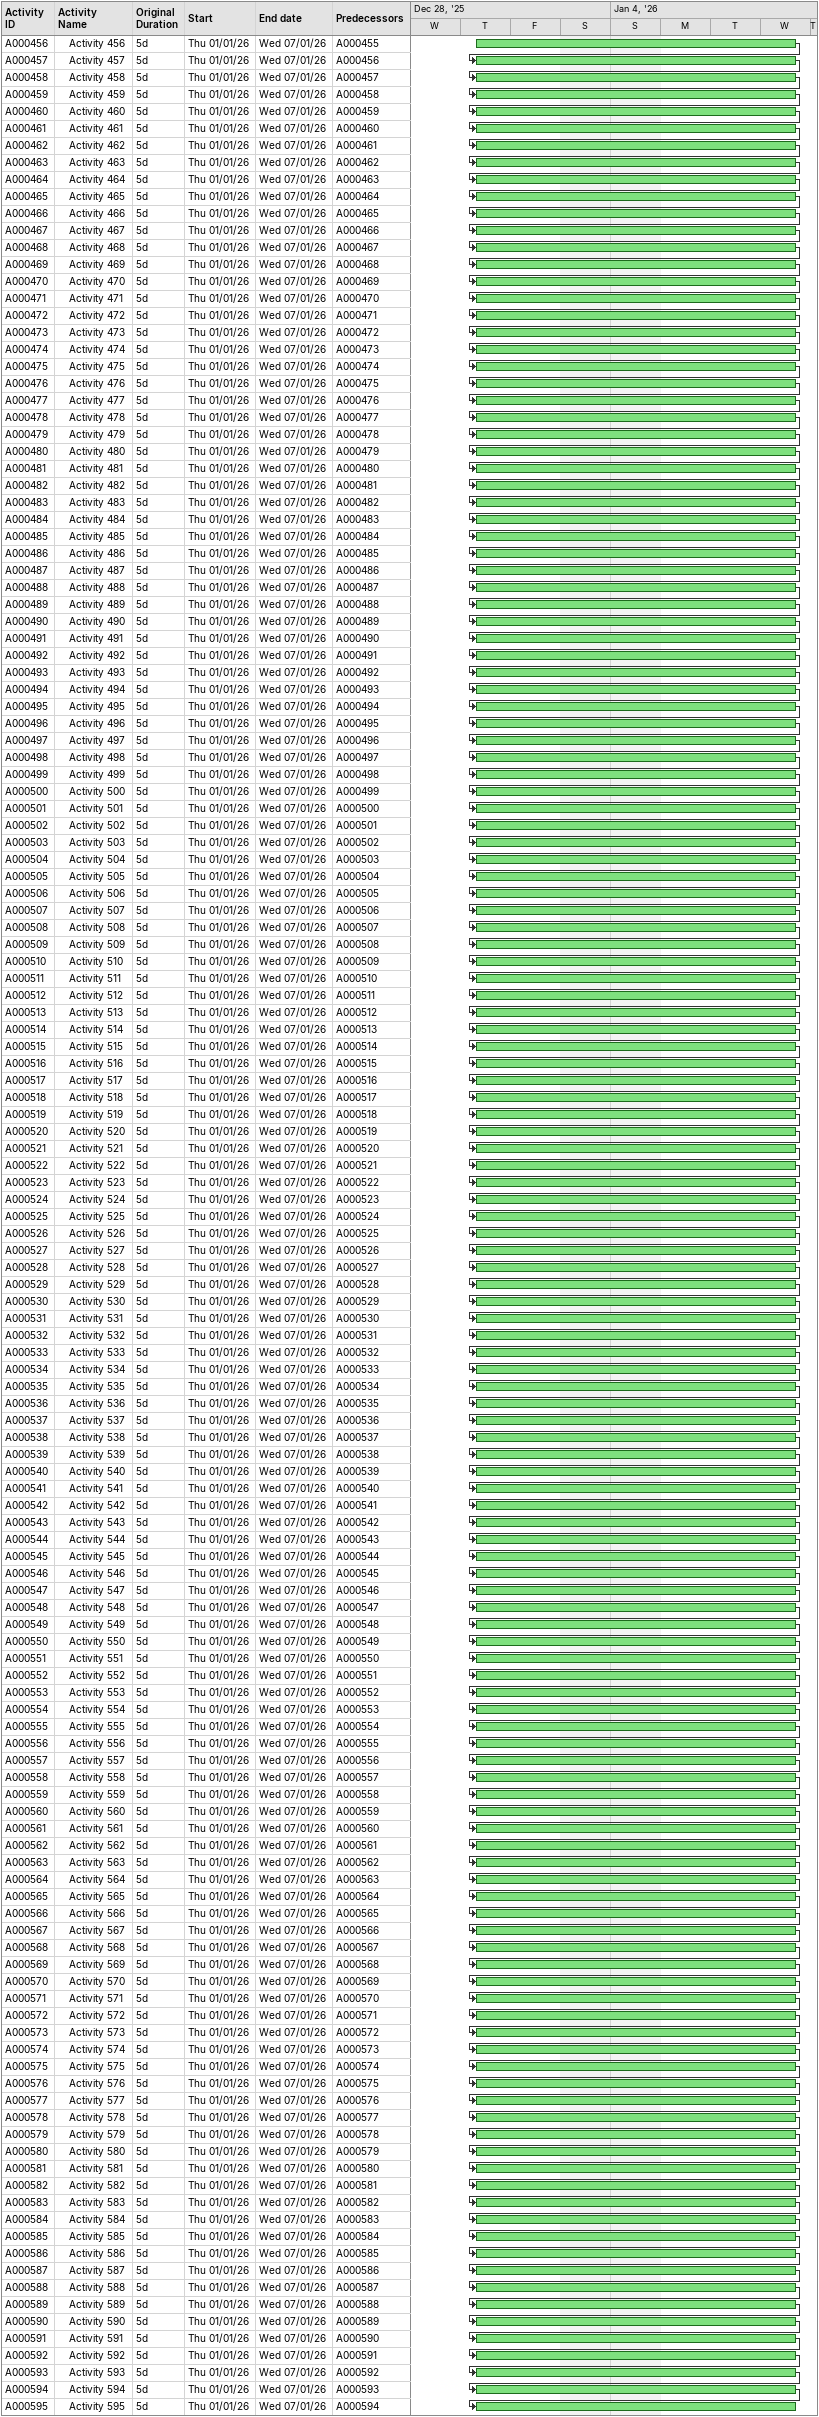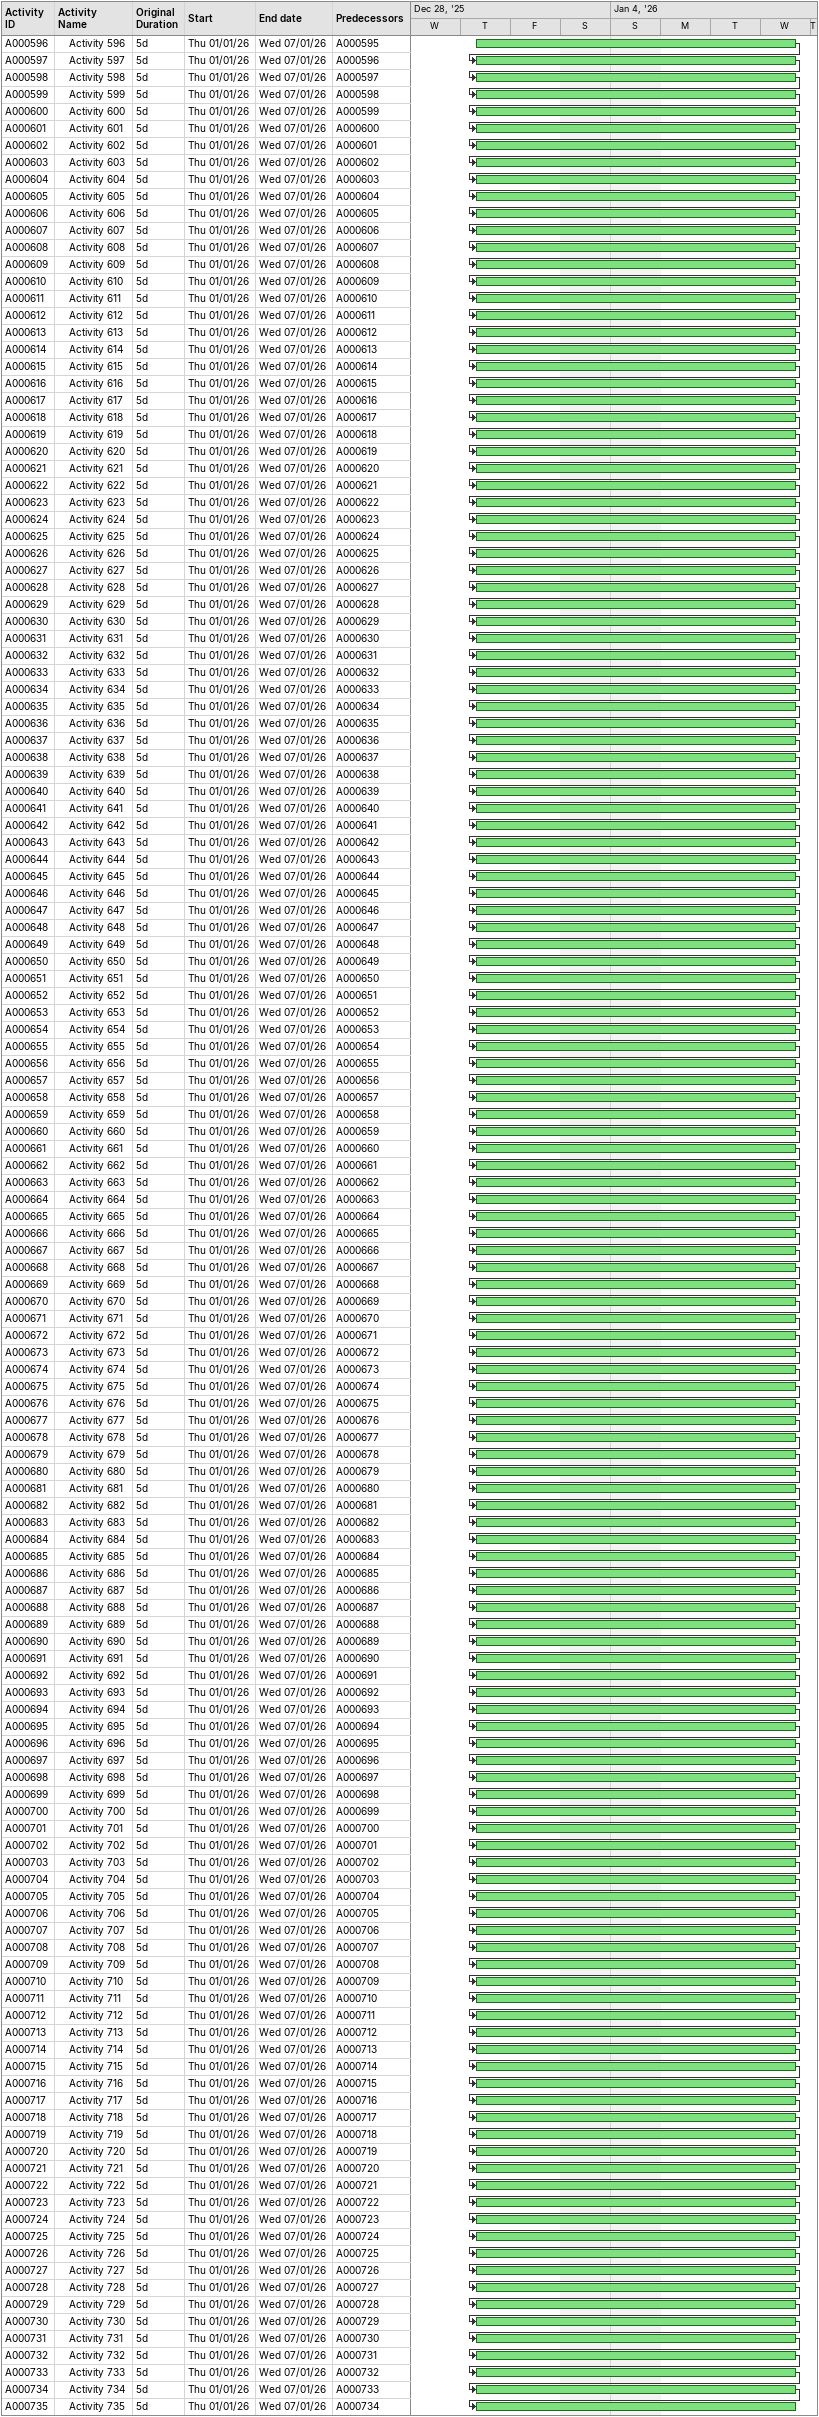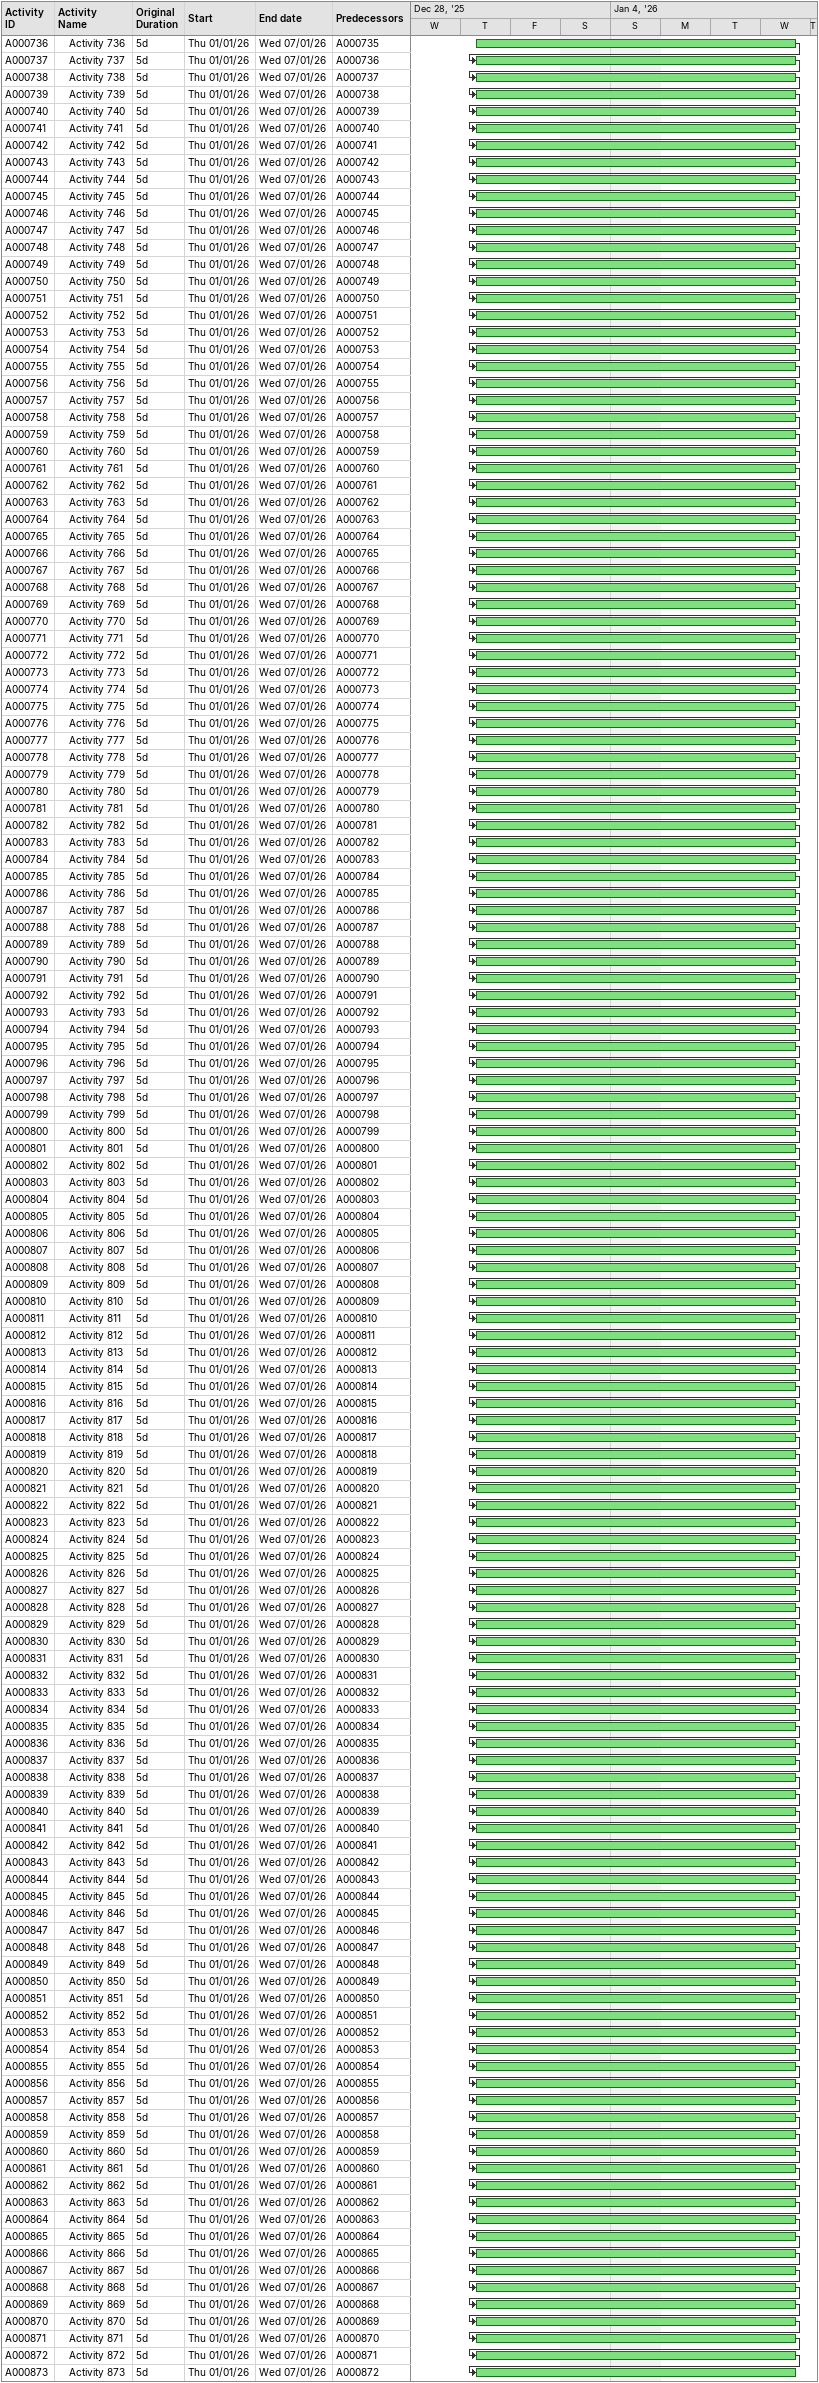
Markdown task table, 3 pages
| ID | Level | Task | Original duration | Start | Finish | Predecessors |
|---|---|---|---|---|---|---|
| A000456 | 2 | Activity 456 | 5d | 2026-01-01 | 2026-01-07 | A000455 |
| A000457 | 2 | Activity 457 | 5d | 2026-01-01 | 2026-01-07 | A000456 |
| A000458 | 2 | Activity 458 | 5d | 2026-01-01 | 2026-01-07 | A000457 |
| A000459 | 2 | Activity 459 | 5d | 2026-01-01 | 2026-01-07 | A000458 |
| A000460 | 2 | Activity 460 | 5d | 2026-01-01 | 2026-01-07 | A000459 |
| A000461 | 2 | Activity 461 | 5d | 2026-01-01 | 2026-01-07 | A000460 |
| A000462 | 2 | Activity 462 | 5d | 2026-01-01 | 2026-01-07 | A000461 |
| A000463 | 2 | Activity 463 | 5d | 2026-01-01 | 2026-01-07 | A000462 |
| A000464 | 2 | Activity 464 | 5d | 2026-01-01 | 2026-01-07 | A000463 |
| A000465 | 2 | Activity 465 | 5d | 2026-01-01 | 2026-01-07 | A000464 |
| A000466 | 2 | Activity 466 | 5d | 2026-01-01 | 2026-01-07 | A000465 |
| A000467 | 2 | Activity 467 | 5d | 2026-01-01 | 2026-01-07 | A000466 |
| A000468 | 2 | Activity 468 | 5d | 2026-01-01 | 2026-01-07 | A000467 |
| A000469 | 2 | Activity 469 | 5d | 2026-01-01 | 2026-01-07 | A000468 |
| A000470 | 2 | Activity 470 | 5d | 2026-01-01 | 2026-01-07 | A000469 |
| A000471 | 2 | Activity 471 | 5d | 2026-01-01 | 2026-01-07 | A000470 |
| A000472 | 2 | Activity 472 | 5d | 2026-01-01 | 2026-01-07 | A000471 |
| A000473 | 2 | Activity 473 | 5d | 2026-01-01 | 2026-01-07 | A000472 |
| A000474 | 2 | Activity 474 | 5d | 2026-01-01 | 2026-01-07 | A000473 |
| A000475 | 2 | Activity 475 | 5d | 2026-01-01 | 2026-01-07 | A000474 |
| A000476 | 2 | Activity 476 | 5d | 2026-01-01 | 2026-01-07 | A000475 |
| A000477 | 2 | Activity 477 | 5d | 2026-01-01 | 2026-01-07 | A000476 |
| A000478 | 2 | Activity 478 | 5d | 2026-01-01 | 2026-01-07 | A000477 |
| A000479 | 2 | Activity 479 | 5d | 2026-01-01 | 2026-01-07 | A000478 |
| A000480 | 2 | Activity 480 | 5d | 2026-01-01 | 2026-01-07 | A000479 |
| A000481 | 2 | Activity 481 | 5d | 2026-01-01 | 2026-01-07 | A000480 |
| A000482 | 2 | Activity 482 | 5d | 2026-01-01 | 2026-01-07 | A000481 |
| A000483 | 2 | Activity 483 | 5d | 2026-01-01 | 2026-01-07 | A000482 |
| A000484 | 2 | Activity 484 | 5d | 2026-01-01 | 2026-01-07 | A000483 |
| A000485 | 2 | Activity 485 | 5d | 2026-01-01 | 2026-01-07 | A000484 |
| A000486 | 2 | Activity 486 | 5d | 2026-01-01 | 2026-01-07 | A000485 |
| A000487 | 2 | Activity 487 | 5d | 2026-01-01 | 2026-01-07 | A000486 |
| A000488 | 2 | Activity 488 | 5d | 2026-01-01 | 2026-01-07 | A000487 |
| A000489 | 2 | Activity 489 | 5d | 2026-01-01 | 2026-01-07 | A000488 |
| A000490 | 2 | Activity 490 | 5d | 2026-01-01 | 2026-01-07 | A000489 |
| A000491 | 2 | Activity 491 | 5d | 2026-01-01 | 2026-01-07 | A000490 |
| A000492 | 2 | Activity 492 | 5d | 2026-01-01 | 2026-01-07 | A000491 |
| A000493 | 2 | Activity 493 | 5d | 2026-01-01 | 2026-01-07 | A000492 |
| A000494 | 2 | Activity 494 | 5d | 2026-01-01 | 2026-01-07 | A000493 |
| A000495 | 2 | Activity 495 | 5d | 2026-01-01 | 2026-01-07 | A000494 |
| A000496 | 2 | Activity 496 | 5d | 2026-01-01 | 2026-01-07 | A000495 |
| A000497 | 2 | Activity 497 | 5d | 2026-01-01 | 2026-01-07 | A000496 |
| A000498 | 2 | Activity 498 | 5d | 2026-01-01 | 2026-01-07 | A000497 |
| A000499 | 2 | Activity 499 | 5d | 2026-01-01 | 2026-01-07 | A000498 |
| A000500 | 2 | Activity 500 | 5d | 2026-01-01 | 2026-01-07 | A000499 |
| A000501 | 2 | Activity 501 | 5d | 2026-01-01 | 2026-01-07 | A000500 |
| A000502 | 2 | Activity 502 | 5d | 2026-01-01 | 2026-01-07 | A000501 |
| A000503 | 2 | Activity 503 | 5d | 2026-01-01 | 2026-01-07 | A000502 |
| A000504 | 2 | Activity 504 | 5d | 2026-01-01 | 2026-01-07 | A000503 |
| A000505 | 2 | Activity 505 | 5d | 2026-01-01 | 2026-01-07 | A000504 |
| A000506 | 2 | Activity 506 | 5d | 2026-01-01 | 2026-01-07 | A000505 |
| A000507 | 2 | Activity 507 | 5d | 2026-01-01 | 2026-01-07 | A000506 |
| A000508 | 2 | Activity 508 | 5d | 2026-01-01 | 2026-01-07 | A000507 |
| A000509 | 2 | Activity 509 | 5d | 2026-01-01 | 2026-01-07 | A000508 |
| A000510 | 2 | Activity 510 | 5d | 2026-01-01 | 2026-01-07 | A000509 |
| A000511 | 2 | Activity 511 | 5d | 2026-01-01 | 2026-01-07 | A000510 |
| A000512 | 2 | Activity 512 | 5d | 2026-01-01 | 2026-01-07 | A000511 |
| A000513 | 2 | Activity 513 | 5d | 2026-01-01 | 2026-01-07 | A000512 |
| A000514 | 2 | Activity 514 | 5d | 2026-01-01 | 2026-01-07 | A000513 |
| A000515 | 2 | Activity 515 | 5d | 2026-01-01 | 2026-01-07 | A000514 |
| A000516 | 2 | Activity 516 | 5d | 2026-01-01 | 2026-01-07 | A000515 |
| A000517 | 2 | Activity 517 | 5d | 2026-01-01 | 2026-01-07 | A000516 |
| A000518 | 2 | Activity 518 | 5d | 2026-01-01 | 2026-01-07 | A000517 |
| A000519 | 2 | Activity 519 | 5d | 2026-01-01 | 2026-01-07 | A000518 |
| A000520 | 2 | Activity 520 | 5d | 2026-01-01 | 2026-01-07 | A000519 |
| A000521 | 2 | Activity 521 | 5d | 2026-01-01 | 2026-01-07 | A000520 |
| A000522 | 2 | Activity 522 | 5d | 2026-01-01 | 2026-01-07 | A000521 |
| A000523 | 2 | Activity 523 | 5d | 2026-01-01 | 2026-01-07 | A000522 |
| A000524 | 2 | Activity 524 | 5d | 2026-01-01 | 2026-01-07 | A000523 |
| A000525 | 2 | Activity 525 | 5d | 2026-01-01 | 2026-01-07 | A000524 |
| A000526 | 2 | Activity 526 | 5d | 2026-01-01 | 2026-01-07 | A000525 |
| A000527 | 2 | Activity 527 | 5d | 2026-01-01 | 2026-01-07 | A000526 |
| A000528 | 2 | Activity 528 | 5d | 2026-01-01 | 2026-01-07 | A000527 |
| A000529 | 2 | Activity 529 | 5d | 2026-01-01 | 2026-01-07 | A000528 |
| A000530 | 2 | Activity 530 | 5d | 2026-01-01 | 2026-01-07 | A000529 |
| A000531 | 2 | Activity 531 | 5d | 2026-01-01 | 2026-01-07 | A000530 |
| A000532 | 2 | Activity 532 | 5d | 2026-01-01 | 2026-01-07 | A000531 |
| A000533 | 2 | Activity 533 | 5d | 2026-01-01 | 2026-01-07 | A000532 |
| A000534 | 2 | Activity 534 | 5d | 2026-01-01 | 2026-01-07 | A000533 |
| A000535 | 2 | Activity 535 | 5d | 2026-01-01 | 2026-01-07 | A000534 |
| A000536 | 2 | Activity 536 | 5d | 2026-01-01 | 2026-01-07 | A000535 |
| A000537 | 2 | Activity 537 | 5d | 2026-01-01 | 2026-01-07 | A000536 |
| A000538 | 2 | Activity 538 | 5d | 2026-01-01 | 2026-01-07 | A000537 |
| A000539 | 2 | Activity 539 | 5d | 2026-01-01 | 2026-01-07 | A000538 |
| A000540 | 2 | Activity 540 | 5d | 2026-01-01 | 2026-01-07 | A000539 |
| A000541 | 2 | Activity 541 | 5d | 2026-01-01 | 2026-01-07 | A000540 |
| A000542 | 2 | Activity 542 | 5d | 2026-01-01 | 2026-01-07 | A000541 |
| A000543 | 2 | Activity 543 | 5d | 2026-01-01 | 2026-01-07 | A000542 |
| A000544 | 2 | Activity 544 | 5d | 2026-01-01 | 2026-01-07 | A000543 |
| A000545 | 2 | Activity 545 | 5d | 2026-01-01 | 2026-01-07 | A000544 |
| A000546 | 2 | Activity 546 | 5d | 2026-01-01 | 2026-01-07 | A000545 |
| A000547 | 2 | Activity 547 | 5d | 2026-01-01 | 2026-01-07 | A000546 |
| A000548 | 2 | Activity 548 | 5d | 2026-01-01 | 2026-01-07 | A000547 |
| A000549 | 2 | Activity 549 | 5d | 2026-01-01 | 2026-01-07 | A000548 |
| A000550 | 2 | Activity 550 | 5d | 2026-01-01 | 2026-01-07 | A000549 |
| A000551 | 2 | Activity 551 | 5d | 2026-01-01 | 2026-01-07 | A000550 |
| A000552 | 2 | Activity 552 | 5d | 2026-01-01 | 2026-01-07 | A000551 |
| A000553 | 2 | Activity 553 | 5d | 2026-01-01 | 2026-01-07 | A000552 |
| A000554 | 2 | Activity 554 | 5d | 2026-01-01 | 2026-01-07 | A000553 |
| A000555 | 2 | Activity 555 | 5d | 2026-01-01 | 2026-01-07 | A000554 |
| A000556 | 2 | Activity 556 | 5d | 2026-01-01 | 2026-01-07 | A000555 |
| A000557 | 2 | Activity 557 | 5d | 2026-01-01 | 2026-01-07 | A000556 |
| A000558 | 2 | Activity 558 | 5d | 2026-01-01 | 2026-01-07 | A000557 |
| A000559 | 2 | Activity 559 | 5d | 2026-01-01 | 2026-01-07 | A000558 |
| A000560 | 2 | Activity 560 | 5d | 2026-01-01 | 2026-01-07 | A000559 |
| A000561 | 2 | Activity 561 | 5d | 2026-01-01 | 2026-01-07 | A000560 |
| A000562 | 2 | Activity 562 | 5d | 2026-01-01 | 2026-01-07 | A000561 |
| A000563 | 2 | Activity 563 | 5d | 2026-01-01 | 2026-01-07 | A000562 |
| A000564 | 2 | Activity 564 | 5d | 2026-01-01 | 2026-01-07 | A000563 |
| A000565 | 2 | Activity 565 | 5d | 2026-01-01 | 2026-01-07 | A000564 |
| A000566 | 2 | Activity 566 | 5d | 2026-01-01 | 2026-01-07 | A000565 |
| A000567 | 2 | Activity 567 | 5d | 2026-01-01 | 2026-01-07 | A000566 |
| A000568 | 2 | Activity 568 | 5d | 2026-01-01 | 2026-01-07 | A000567 |
| A000569 | 2 | Activity 569 | 5d | 2026-01-01 | 2026-01-07 | A000568 |
| A000570 | 2 | Activity 570 | 5d | 2026-01-01 | 2026-01-07 | A000569 |
| A000571 | 2 | Activity 571 | 5d | 2026-01-01 | 2026-01-07 | A000570 |
| A000572 | 2 | Activity 572 | 5d | 2026-01-01 | 2026-01-07 | A000571 |
| A000573 | 2 | Activity 573 | 5d | 2026-01-01 | 2026-01-07 | A000572 |
| A000574 | 2 | Activity 574 | 5d | 2026-01-01 | 2026-01-07 | A000573 |
| A000575 | 2 | Activity 575 | 5d | 2026-01-01 | 2026-01-07 | A000574 |
| A000576 | 2 | Activity 576 | 5d | 2026-01-01 | 2026-01-07 | A000575 |
| A000577 | 2 | Activity 577 | 5d | 2026-01-01 | 2026-01-07 | A000576 |
| A000578 | 2 | Activity 578 | 5d | 2026-01-01 | 2026-01-07 | A000577 |
| A000579 | 2 | Activity 579 | 5d | 2026-01-01 | 2026-01-07 | A000578 |
| A000580 | 2 | Activity 580 | 5d | 2026-01-01 | 2026-01-07 | A000579 |
| A000581 | 2 | Activity 581 | 5d | 2026-01-01 | 2026-01-07 | A000580 |
| A000582 | 2 | Activity 582 | 5d | 2026-01-01 | 2026-01-07 | A000581 |
| A000583 | 2 | Activity 583 | 5d | 2026-01-01 | 2026-01-07 | A000582 |
| A000584 | 2 | Activity 584 | 5d | 2026-01-01 | 2026-01-07 | A000583 |
| A000585 | 2 | Activity 585 | 5d | 2026-01-01 | 2026-01-07 | A000584 |
| A000586 | 2 | Activity 586 | 5d | 2026-01-01 | 2026-01-07 | A000585 |
| A000587 | 2 | Activity 587 | 5d | 2026-01-01 | 2026-01-07 | A000586 |
| A000588 | 2 | Activity 588 | 5d | 2026-01-01 | 2026-01-07 | A000587 |
| A000589 | 2 | Activity 589 | 5d | 2026-01-01 | 2026-01-07 | A000588 |
| A000590 | 2 | Activity 590 | 5d | 2026-01-01 | 2026-01-07 | A000589 |
| A000591 | 2 | Activity 591 | 5d | 2026-01-01 | 2026-01-07 | A000590 |
| A000592 | 2 | Activity 592 | 5d | 2026-01-01 | 2026-01-07 | A000591 |
| A000593 | 2 | Activity 593 | 5d | 2026-01-01 | 2026-01-07 | A000592 |
| A000594 | 2 | Activity 594 | 5d | 2026-01-01 | 2026-01-07 | A000593 |
| A000595 | 2 | Activity 595 | 5d | 2026-01-01 | 2026-01-07 | A000594 |
| A000596 | 2 | Activity 596 | 5d | 2026-01-01 | 2026-01-07 | A000595 |
| A000597 | 2 | Activity 597 | 5d | 2026-01-01 | 2026-01-07 | A000596 |
| A000598 | 2 | Activity 598 | 5d | 2026-01-01 | 2026-01-07 | A000597 |
| A000599 | 2 | Activity 599 | 5d | 2026-01-01 | 2026-01-07 | A000598 |
| A000600 | 2 | Activity 600 | 5d | 2026-01-01 | 2026-01-07 | A000599 |
| A000601 | 2 | Activity 601 | 5d | 2026-01-01 | 2026-01-07 | A000600 |
| A000602 | 2 | Activity 602 | 5d | 2026-01-01 | 2026-01-07 | A000601 |
| A000603 | 2 | Activity 603 | 5d | 2026-01-01 | 2026-01-07 | A000602 |
| A000604 | 2 | Activity 604 | 5d | 2026-01-01 | 2026-01-07 | A000603 |
| A000605 | 2 | Activity 605 | 5d | 2026-01-01 | 2026-01-07 | A000604 |
| A000606 | 2 | Activity 606 | 5d | 2026-01-01 | 2026-01-07 | A000605 |
| A000607 | 2 | Activity 607 | 5d | 2026-01-01 | 2026-01-07 | A000606 |
| A000608 | 2 | Activity 608 | 5d | 2026-01-01 | 2026-01-07 | A000607 |
| A000609 | 2 | Activity 609 | 5d | 2026-01-01 | 2026-01-07 | A000608 |
| A000610 | 2 | Activity 610 | 5d | 2026-01-01 | 2026-01-07 | A000609 |
| A000611 | 2 | Activity 611 | 5d | 2026-01-01 | 2026-01-07 | A000610 |
| A000612 | 2 | Activity 612 | 5d | 2026-01-01 | 2026-01-07 | A000611 |
| A000613 | 2 | Activity 613 | 5d | 2026-01-01 | 2026-01-07 | A000612 |
| A000614 | 2 | Activity 614 | 5d | 2026-01-01 | 2026-01-07 | A000613 |
| A000615 | 2 | Activity 615 | 5d | 2026-01-01 | 2026-01-07 | A000614 |
| A000616 | 2 | Activity 616 | 5d | 2026-01-01 | 2026-01-07 | A000615 |
| A000617 | 2 | Activity 617 | 5d | 2026-01-01 | 2026-01-07 | A000616 |
| A000618 | 2 | Activity 618 | 5d | 2026-01-01 | 2026-01-07 | A000617 |
| A000619 | 2 | Activity 619 | 5d | 2026-01-01 | 2026-01-07 | A000618 |
| A000620 | 2 | Activity 620 | 5d | 2026-01-01 | 2026-01-07 | A000619 |
| A000621 | 2 | Activity 621 | 5d | 2026-01-01 | 2026-01-07 | A000620 |
| A000622 | 2 | Activity 622 | 5d | 2026-01-01 | 2026-01-07 | A000621 |
| A000623 | 2 | Activity 623 | 5d | 2026-01-01 | 2026-01-07 | A000622 |
| A000624 | 2 | Activity 624 | 5d | 2026-01-01 | 2026-01-07 | A000623 |
| A000625 | 2 | Activity 625 | 5d | 2026-01-01 | 2026-01-07 | A000624 |
| A000626 | 2 | Activity 626 | 5d | 2026-01-01 | 2026-01-07 | A000625 |
| A000627 | 2 | Activity 627 | 5d | 2026-01-01 | 2026-01-07 | A000626 |
| A000628 | 2 | Activity 628 | 5d | 2026-01-01 | 2026-01-07 | A000627 |
| A000629 | 2 | Activity 629 | 5d | 2026-01-01 | 2026-01-07 | A000628 |
| A000630 | 2 | Activity 630 | 5d | 2026-01-01 | 2026-01-07 | A000629 |
| A000631 | 2 | Activity 631 | 5d | 2026-01-01 | 2026-01-07 | A000630 |
| A000632 | 2 | Activity 632 | 5d | 2026-01-01 | 2026-01-07 | A000631 |
| A000633 | 2 | Activity 633 | 5d | 2026-01-01 | 2026-01-07 | A000632 |
| A000634 | 2 | Activity 634 | 5d | 2026-01-01 | 2026-01-07 | A000633 |
| A000635 | 2 | Activity 635 | 5d | 2026-01-01 | 2026-01-07 | A000634 |
| A000636 | 2 | Activity 636 | 5d | 2026-01-01 | 2026-01-07 | A000635 |
| A000637 | 2 | Activity 637 | 5d | 2026-01-01 | 2026-01-07 | A000636 |
| A000638 | 2 | Activity 638 | 5d | 2026-01-01 | 2026-01-07 | A000637 |
| A000639 | 2 | Activity 639 | 5d | 2026-01-01 | 2026-01-07 | A000638 |
| A000640 | 2 | Activity 640 | 5d | 2026-01-01 | 2026-01-07 | A000639 |
| A000641 | 2 | Activity 641 | 5d | 2026-01-01 | 2026-01-07 | A000640 |
| A000642 | 2 | Activity 642 | 5d | 2026-01-01 | 2026-01-07 | A000641 |
| A000643 | 2 | Activity 643 | 5d | 2026-01-01 | 2026-01-07 | A000642 |
| A000644 | 2 | Activity 644 | 5d | 2026-01-01 | 2026-01-07 | A000643 |
| A000645 | 2 | Activity 645 | 5d | 2026-01-01 | 2026-01-07 | A000644 |
| A000646 | 2 | Activity 646 | 5d | 2026-01-01 | 2026-01-07 | A000645 |
| A000647 | 2 | Activity 647 | 5d | 2026-01-01 | 2026-01-07 | A000646 |
| A000648 | 2 | Activity 648 | 5d | 2026-01-01 | 2026-01-07 | A000647 |
| A000649 | 2 | Activity 649 | 5d | 2026-01-01 | 2026-01-07 | A000648 |
| A000650 | 2 | Activity 650 | 5d | 2026-01-01 | 2026-01-07 | A000649 |
| A000651 | 2 | Activity 651 | 5d | 2026-01-01 | 2026-01-07 | A000650 |
| A000652 | 2 | Activity 652 | 5d | 2026-01-01 | 2026-01-07 | A000651 |
| A000653 | 2 | Activity 653 | 5d | 2026-01-01 | 2026-01-07 | A000652 |
| A000654 | 2 | Activity 654 | 5d | 2026-01-01 | 2026-01-07 | A000653 |
| A000655 | 2 | Activity 655 | 5d | 2026-01-01 | 2026-01-07 | A000654 |
| A000656 | 2 | Activity 656 | 5d | 2026-01-01 | 2026-01-07 | A000655 |
| A000657 | 2 | Activity 657 | 5d | 2026-01-01 | 2026-01-07 | A000656 |
| A000658 | 2 | Activity 658 | 5d | 2026-01-01 | 2026-01-07 | A000657 |
| A000659 | 2 | Activity 659 | 5d | 2026-01-01 | 2026-01-07 | A000658 |
| A000660 | 2 | Activity 660 | 5d | 2026-01-01 | 2026-01-07 | A000659 |
| A000661 | 2 | Activity 661 | 5d | 2026-01-01 | 2026-01-07 | A000660 |
| A000662 | 2 | Activity 662 | 5d | 2026-01-01 | 2026-01-07 | A000661 |
| A000663 | 2 | Activity 663 | 5d | 2026-01-01 | 2026-01-07 | A000662 |
| A000664 | 2 | Activity 664 | 5d | 2026-01-01 | 2026-01-07 | A000663 |
| A000665 | 2 | Activity 665 | 5d | 2026-01-01 | 2026-01-07 | A000664 |
| A000666 | 2 | Activity 666 | 5d | 2026-01-01 | 2026-01-07 | A000665 |
| A000667 | 2 | Activity 667 | 5d | 2026-01-01 | 2026-01-07 | A000666 |
| A000668 | 2 | Activity 668 | 5d | 2026-01-01 | 2026-01-07 | A000667 |
| A000669 | 2 | Activity 669 | 5d | 2026-01-01 | 2026-01-07 | A000668 |
| A000670 | 2 | Activity 670 | 5d | 2026-01-01 | 2026-01-07 | A000669 |
| A000671 | 2 | Activity 671 | 5d | 2026-01-01 | 2026-01-07 | A000670 |
| A000672 | 2 | Activity 672 | 5d | 2026-01-01 | 2026-01-07 | A000671 |
| A000673 | 2 | Activity 673 | 5d | 2026-01-01 | 2026-01-07 | A000672 |
| A000674 | 2 | Activity 674 | 5d | 2026-01-01 | 2026-01-07 | A000673 |
| A000675 | 2 | Activity 675 | 5d | 2026-01-01 | 2026-01-07 | A000674 |
| A000676 | 2 | Activity 676 | 5d | 2026-01-01 | 2026-01-07 | A000675 |
| A000677 | 2 | Activity 677 | 5d | 2026-01-01 | 2026-01-07 | A000676 |
| A000678 | 2 | Activity 678 | 5d | 2026-01-01 | 2026-01-07 | A000677 |
| A000679 | 2 | Activity 679 | 5d | 2026-01-01 | 2026-01-07 | A000678 |
| A000680 | 2 | Activity 680 | 5d | 2026-01-01 | 2026-01-07 | A000679 |
| A000681 | 2 | Activity 681 | 5d | 2026-01-01 | 2026-01-07 | A000680 |
| A000682 | 2 | Activity 682 | 5d | 2026-01-01 | 2026-01-07 | A000681 |
| A000683 | 2 | Activity 683 | 5d | 2026-01-01 | 2026-01-07 | A000682 |
| A000684 | 2 | Activity 684 | 5d | 2026-01-01 | 2026-01-07 | A000683 |
| A000685 | 2 | Activity 685 | 5d | 2026-01-01 | 2026-01-07 | A000684 |
| A000686 | 2 | Activity 686 | 5d | 2026-01-01 | 2026-01-07 | A000685 |
| A000687 | 2 | Activity 687 | 5d | 2026-01-01 | 2026-01-07 | A000686 |
| A000688 | 2 | Activity 688 | 5d | 2026-01-01 | 2026-01-07 | A000687 |
| A000689 | 2 | Activity 689 | 5d | 2026-01-01 | 2026-01-07 | A000688 |
| A000690 | 2 | Activity 690 | 5d | 2026-01-01 | 2026-01-07 | A000689 |
| A000691 | 2 | Activity 691 | 5d | 2026-01-01 | 2026-01-07 | A000690 |
| A000692 | 2 | Activity 692 | 5d | 2026-01-01 | 2026-01-07 | A000691 |
| A000693 | 2 | Activity 693 | 5d | 2026-01-01 | 2026-01-07 | A000692 |
| A000694 | 2 | Activity 694 | 5d | 2026-01-01 | 2026-01-07 | A000693 |
| A000695 | 2 | Activity 695 | 5d | 2026-01-01 | 2026-01-07 | A000694 |
| A000696 | 2 | Activity 696 | 5d | 2026-01-01 | 2026-01-07 | A000695 |
| A000697 | 2 | Activity 697 | 5d | 2026-01-01 | 2026-01-07 | A000696 |
| A000698 | 2 | Activity 698 | 5d | 2026-01-01 | 2026-01-07 | A000697 |
| A000699 | 2 | Activity 699 | 5d | 2026-01-01 | 2026-01-07 | A000698 |
| A000700 | 2 | Activity 700 | 5d | 2026-01-01 | 2026-01-07 | A000699 |
| A000701 | 2 | Activity 701 | 5d | 2026-01-01 | 2026-01-07 | A000700 |
| A000702 | 2 | Activity 702 | 5d | 2026-01-01 | 2026-01-07 | A000701 |
| A000703 | 2 | Activity 703 | 5d | 2026-01-01 | 2026-01-07 | A000702 |
| A000704 | 2 | Activity 704 | 5d | 2026-01-01 | 2026-01-07 | A000703 |
| A000705 | 2 | Activity 705 | 5d | 2026-01-01 | 2026-01-07 | A000704 |
| A000706 | 2 | Activity 706 | 5d | 2026-01-01 | 2026-01-07 | A000705 |
| A000707 | 2 | Activity 707 | 5d | 2026-01-01 | 2026-01-07 | A000706 |
| A000708 | 2 | Activity 708 | 5d | 2026-01-01 | 2026-01-07 | A000707 |
| A000709 | 2 | Activity 709 | 5d | 2026-01-01 | 2026-01-07 | A000708 |
| A000710 | 2 | Activity 710 | 5d | 2026-01-01 | 2026-01-07 | A000709 |
| A000711 | 2 | Activity 711 | 5d | 2026-01-01 | 2026-01-07 | A000710 |
| A000712 | 2 | Activity 712 | 5d | 2026-01-01 | 2026-01-07 | A000711 |
| A000713 | 2 | Activity 713 | 5d | 2026-01-01 | 2026-01-07 | A000712 |
| A000714 | 2 | Activity 714 | 5d | 2026-01-01 | 2026-01-07 | A000713 |
| A000715 | 2 | Activity 715 | 5d | 2026-01-01 | 2026-01-07 | A000714 |
| A000716 | 2 | Activity 716 | 5d | 2026-01-01 | 2026-01-07 | A000715 |
| A000717 | 2 | Activity 717 | 5d | 2026-01-01 | 2026-01-07 | A000716 |
| A000718 | 2 | Activity 718 | 5d | 2026-01-01 | 2026-01-07 | A000717 |
| A000719 | 2 | Activity 719 | 5d | 2026-01-01 | 2026-01-07 | A000718 |
| A000720 | 2 | Activity 720 | 5d | 2026-01-01 | 2026-01-07 | A000719 |
| A000721 | 2 | Activity 721 | 5d | 2026-01-01 | 2026-01-07 | A000720 |
| A000722 | 2 | Activity 722 | 5d | 2026-01-01 | 2026-01-07 | A000721 |
| A000723 | 2 | Activity 723 | 5d | 2026-01-01 | 2026-01-07 | A000722 |
| A000724 | 2 | Activity 724 | 5d | 2026-01-01 | 2026-01-07 | A000723 |
| A000725 | 2 | Activity 725 | 5d | 2026-01-01 | 2026-01-07 | A000724 |
| A000726 | 2 | Activity 726 | 5d | 2026-01-01 | 2026-01-07 | A000725 |
| A000727 | 2 | Activity 727 | 5d | 2026-01-01 | 2026-01-07 | A000726 |
| A000728 | 2 | Activity 728 | 5d | 2026-01-01 | 2026-01-07 | A000727 |
| A000729 | 2 | Activity 729 | 5d | 2026-01-01 | 2026-01-07 | A000728 |
| A000730 | 2 | Activity 730 | 5d | 2026-01-01 | 2026-01-07 | A000729 |
| A000731 | 2 | Activity 731 | 5d | 2026-01-01 | 2026-01-07 | A000730 |
| A000732 | 2 | Activity 732 | 5d | 2026-01-01 | 2026-01-07 | A000731 |
| A000733 | 2 | Activity 733 | 5d | 2026-01-01 | 2026-01-07 | A000732 |
| A000734 | 2 | Activity 734 | 5d | 2026-01-01 | 2026-01-07 | A000733 |
| A000735 | 2 | Activity 735 | 5d | 2026-01-01 | 2026-01-07 | A000734 |
| A000736 | 2 | Activity 736 | 5d | 2026-01-01 | 2026-01-07 | A000735 |
| A000737 | 2 | Activity 737 | 5d | 2026-01-01 | 2026-01-07 | A000736 |
| A000738 | 2 | Activity 738 | 5d | 2026-01-01 | 2026-01-07 | A000737 |
| A000739 | 2 | Activity 739 | 5d | 2026-01-01 | 2026-01-07 | A000738 |
| A000740 | 2 | Activity 740 | 5d | 2026-01-01 | 2026-01-07 | A000739 |
| A000741 | 2 | Activity 741 | 5d | 2026-01-01 | 2026-01-07 | A000740 |
| A000742 | 2 | Activity 742 | 5d | 2026-01-01 | 2026-01-07 | A000741 |
| A000743 | 2 | Activity 743 | 5d | 2026-01-01 | 2026-01-07 | A000742 |
| A000744 | 2 | Activity 744 | 5d | 2026-01-01 | 2026-01-07 | A000743 |
| A000745 | 2 | Activity 745 | 5d | 2026-01-01 | 2026-01-07 | A000744 |
| A000746 | 2 | Activity 746 | 5d | 2026-01-01 | 2026-01-07 | A000745 |
| A000747 | 2 | Activity 747 | 5d | 2026-01-01 | 2026-01-07 | A000746 |
| A000748 | 2 | Activity 748 | 5d | 2026-01-01 | 2026-01-07 | A000747 |
| A000749 | 2 | Activity 749 | 5d | 2026-01-01 | 2026-01-07 | A000748 |
| A000750 | 2 | Activity 750 | 5d | 2026-01-01 | 2026-01-07 | A000749 |
| A000751 | 2 | Activity 751 | 5d | 2026-01-01 | 2026-01-07 | A000750 |
| A000752 | 2 | Activity 752 | 5d | 2026-01-01 | 2026-01-07 | A000751 |
| A000753 | 2 | Activity 753 | 5d | 2026-01-01 | 2026-01-07 | A000752 |
| A000754 | 2 | Activity 754 | 5d | 2026-01-01 | 2026-01-07 | A000753 |
| A000755 | 2 | Activity 755 | 5d | 2026-01-01 | 2026-01-07 | A000754 |
| A000756 | 2 | Activity 756 | 5d | 2026-01-01 | 2026-01-07 | A000755 |
| A000757 | 2 | Activity 757 | 5d | 2026-01-01 | 2026-01-07 | A000756 |
| A000758 | 2 | Activity 758 | 5d | 2026-01-01 | 2026-01-07 | A000757 |
| A000759 | 2 | Activity 759 | 5d | 2026-01-01 | 2026-01-07 | A000758 |
| A000760 | 2 | Activity 760 | 5d | 2026-01-01 | 2026-01-07 | A000759 |
| A000761 | 2 | Activity 761 | 5d | 2026-01-01 | 2026-01-07 | A000760 |
| A000762 | 2 | Activity 762 | 5d | 2026-01-01 | 2026-01-07 | A000761 |
| A000763 | 2 | Activity 763 | 5d | 2026-01-01 | 2026-01-07 | A000762 |
| A000764 | 2 | Activity 764 | 5d | 2026-01-01 | 2026-01-07 | A000763 |
| A000765 | 2 | Activity 765 | 5d | 2026-01-01 | 2026-01-07 | A000764 |
| A000766 | 2 | Activity 766 | 5d | 2026-01-01 | 2026-01-07 | A000765 |
| A000767 | 2 | Activity 767 | 5d | 2026-01-01 | 2026-01-07 | A000766 |
| A000768 | 2 | Activity 768 | 5d | 2026-01-01 | 2026-01-07 | A000767 |
| A000769 | 2 | Activity 769 | 5d | 2026-01-01 | 2026-01-07 | A000768 |
| A000770 | 2 | Activity 770 | 5d | 2026-01-01 | 2026-01-07 | A000769 |
| A000771 | 2 | Activity 771 | 5d | 2026-01-01 | 2026-01-07 | A000770 |
| A000772 | 2 | Activity 772 | 5d | 2026-01-01 | 2026-01-07 | A000771 |
| A000773 | 2 | Activity 773 | 5d | 2026-01-01 | 2026-01-07 | A000772 |
| A000774 | 2 | Activity 774 | 5d | 2026-01-01 | 2026-01-07 | A000773 |
| A000775 | 2 | Activity 775 | 5d | 2026-01-01 | 2026-01-07 | A000774 |
| A000776 | 2 | Activity 776 | 5d | 2026-01-01 | 2026-01-07 | A000775 |
| A000777 | 2 | Activity 777 | 5d | 2026-01-01 | 2026-01-07 | A000776 |
| A000778 | 2 | Activity 778 | 5d | 2026-01-01 | 2026-01-07 | A000777 |
| A000779 | 2 | Activity 779 | 5d | 2026-01-01 | 2026-01-07 | A000778 |
| A000780 | 2 | Activity 780 | 5d | 2026-01-01 | 2026-01-07 | A000779 |
| A000781 | 2 | Activity 781 | 5d | 2026-01-01 | 2026-01-07 | A000780 |
| A000782 | 2 | Activity 782 | 5d | 2026-01-01 | 2026-01-07 | A000781 |
| A000783 | 2 | Activity 783 | 5d | 2026-01-01 | 2026-01-07 | A000782 |
| A000784 | 2 | Activity 784 | 5d | 2026-01-01 | 2026-01-07 | A000783 |
| A000785 | 2 | Activity 785 | 5d | 2026-01-01 | 2026-01-07 | A000784 |
| A000786 | 2 | Activity 786 | 5d | 2026-01-01 | 2026-01-07 | A000785 |
| A000787 | 2 | Activity 787 | 5d | 2026-01-01 | 2026-01-07 | A000786 |
| A000788 | 2 | Activity 788 | 5d | 2026-01-01 | 2026-01-07 | A000787 |
| A000789 | 2 | Activity 789 | 5d | 2026-01-01 | 2026-01-07 | A000788 |
| A000790 | 2 | Activity 790 | 5d | 2026-01-01 | 2026-01-07 | A000789 |
| A000791 | 2 | Activity 791 | 5d | 2026-01-01 | 2026-01-07 | A000790 |
| A000792 | 2 | Activity 792 | 5d | 2026-01-01 | 2026-01-07 | A000791 |
| A000793 | 2 | Activity 793 | 5d | 2026-01-01 | 2026-01-07 | A000792 |
| A000794 | 2 | Activity 794 | 5d | 2026-01-01 | 2026-01-07 | A000793 |
| A000795 | 2 | Activity 795 | 5d | 2026-01-01 | 2026-01-07 | A000794 |
| A000796 | 2 | Activity 796 | 5d | 2026-01-01 | 2026-01-07 | A000795 |
| A000797 | 2 | Activity 797 | 5d | 2026-01-01 | 2026-01-07 | A000796 |
| A000798 | 2 | Activity 798 | 5d | 2026-01-01 | 2026-01-07 | A000797 |
| A000799 | 2 | Activity 799 | 5d | 2026-01-01 | 2026-01-07 | A000798 |
| A000800 | 2 | Activity 800 | 5d | 2026-01-01 | 2026-01-07 | A000799 |
| A000801 | 2 | Activity 801 | 5d | 2026-01-01 | 2026-01-07 | A000800 |
| A000802 | 2 | Activity 802 | 5d | 2026-01-01 | 2026-01-07 | A000801 |
| A000803 | 2 | Activity 803 | 5d | 2026-01-01 | 2026-01-07 | A000802 |
| A000804 | 2 | Activity 804 | 5d | 2026-01-01 | 2026-01-07 | A000803 |
| A000805 | 2 | Activity 805 | 5d | 2026-01-01 | 2026-01-07 | A000804 |
| A000806 | 2 | Activity 806 | 5d | 2026-01-01 | 2026-01-07 | A000805 |
| A000807 | 2 | Activity 807 | 5d | 2026-01-01 | 2026-01-07 | A000806 |
| A000808 | 2 | Activity 808 | 5d | 2026-01-01 | 2026-01-07 | A000807 |
| A000809 | 2 | Activity 809 | 5d | 2026-01-01 | 2026-01-07 | A000808 |
| A000810 | 2 | Activity 810 | 5d | 2026-01-01 | 2026-01-07 | A000809 |
| A000811 | 2 | Activity 811 | 5d | 2026-01-01 | 2026-01-07 | A000810 |
| A000812 | 2 | Activity 812 | 5d | 2026-01-01 | 2026-01-07 | A000811 |
| A000813 | 2 | Activity 813 | 5d | 2026-01-01 | 2026-01-07 | A000812 |
| A000814 | 2 | Activity 814 | 5d | 2026-01-01 | 2026-01-07 | A000813 |
| A000815 | 2 | Activity 815 | 5d | 2026-01-01 | 2026-01-07 | A000814 |
| A000816 | 2 | Activity 816 | 5d | 2026-01-01 | 2026-01-07 | A000815 |
| A000817 | 2 | Activity 817 | 5d | 2026-01-01 | 2026-01-07 | A000816 |
| A000818 | 2 | Activity 818 | 5d | 2026-01-01 | 2026-01-07 | A000817 |
| A000819 | 2 | Activity 819 | 5d | 2026-01-01 | 2026-01-07 | A000818 |
| A000820 | 2 | Activity 820 | 5d | 2026-01-01 | 2026-01-07 | A000819 |
| A000821 | 2 | Activity 821 | 5d | 2026-01-01 | 2026-01-07 | A000820 |
| A000822 | 2 | Activity 822 | 5d | 2026-01-01 | 2026-01-07 | A000821 |
| A000823 | 2 | Activity 823 | 5d | 2026-01-01 | 2026-01-07 | A000822 |
| A000824 | 2 | Activity 824 | 5d | 2026-01-01 | 2026-01-07 | A000823 |
| A000825 | 2 | Activity 825 | 5d | 2026-01-01 | 2026-01-07 | A000824 |
| A000826 | 2 | Activity 826 | 5d | 2026-01-01 | 2026-01-07 | A000825 |
| A000827 | 2 | Activity 827 | 5d | 2026-01-01 | 2026-01-07 | A000826 |
| A000828 | 2 | Activity 828 | 5d | 2026-01-01 | 2026-01-07 | A000827 |
| A000829 | 2 | Activity 829 | 5d | 2026-01-01 | 2026-01-07 | A000828 |
| A000830 | 2 | Activity 830 | 5d | 2026-01-01 | 2026-01-07 | A000829 |
| A000831 | 2 | Activity 831 | 5d | 2026-01-01 | 2026-01-07 | A000830 |
| A000832 | 2 | Activity 832 | 5d | 2026-01-01 | 2026-01-07 | A000831 |
| A000833 | 2 | Activity 833 | 5d | 2026-01-01 | 2026-01-07 | A000832 |
| A000834 | 2 | Activity 834 | 5d | 2026-01-01 | 2026-01-07 | A000833 |
| A000835 | 2 | Activity 835 | 5d | 2026-01-01 | 2026-01-07 | A000834 |
| A000836 | 2 | Activity 836 | 5d | 2026-01-01 | 2026-01-07 | A000835 |
| A000837 | 2 | Activity 837 | 5d | 2026-01-01 | 2026-01-07 | A000836 |
| A000838 | 2 | Activity 838 | 5d | 2026-01-01 | 2026-01-07 | A000837 |
| A000839 | 2 | Activity 839 | 5d | 2026-01-01 | 2026-01-07 | A000838 |
| A000840 | 2 | Activity 840 | 5d | 2026-01-01 | 2026-01-07 | A000839 |
| A000841 | 2 | Activity 841 | 5d | 2026-01-01 | 2026-01-07 | A000840 |
| A000842 | 2 | Activity 842 | 5d | 2026-01-01 | 2026-01-07 | A000841 |
| A000843 | 2 | Activity 843 | 5d | 2026-01-01 | 2026-01-07 | A000842 |
| A000844 | 2 | Activity 844 | 5d | 2026-01-01 | 2026-01-07 | A000843 |
| A000845 | 2 | Activity 845 | 5d | 2026-01-01 | 2026-01-07 | A000844 |
| A000846 | 2 | Activity 846 | 5d | 2026-01-01 | 2026-01-07 | A000845 |
| A000847 | 2 | Activity 847 | 5d | 2026-01-01 | 2026-01-07 | A000846 |
| A000848 | 2 | Activity 848 | 5d | 2026-01-01 | 2026-01-07 | A000847 |
| A000849 | 2 | Activity 849 | 5d | 2026-01-01 | 2026-01-07 | A000848 |
| A000850 | 2 | Activity 850 | 5d | 2026-01-01 | 2026-01-07 | A000849 |
| A000851 | 2 | Activity 851 | 5d | 2026-01-01 | 2026-01-07 | A000850 |
| A000852 | 2 | Activity 852 | 5d | 2026-01-01 | 2026-01-07 | A000851 |
| A000853 | 2 | Activity 853 | 5d | 2026-01-01 | 2026-01-07 | A000852 |
| A000854 | 2 | Activity 854 | 5d | 2026-01-01 | 2026-01-07 | A000853 |
| A000855 | 2 | Activity 855 | 5d | 2026-01-01 | 2026-01-07 | A000854 |
| A000856 | 2 | Activity 856 | 5d | 2026-01-01 | 2026-01-07 | A000855 |
| A000857 | 2 | Activity 857 | 5d | 2026-01-01 | 2026-01-07 | A000856 |
| A000858 | 2 | Activity 858 | 5d | 2026-01-01 | 2026-01-07 | A000857 |
| A000859 | 2 | Activity 859 | 5d | 2026-01-01 | 2026-01-07 | A000858 |
| A000860 | 2 | Activity 860 | 5d | 2026-01-01 | 2026-01-07 | A000859 |
| A000861 | 2 | Activity 861 | 5d | 2026-01-01 | 2026-01-07 | A000860 |
| A000862 | 2 | Activity 862 | 5d | 2026-01-01 | 2026-01-07 | A000861 |
| A000863 | 2 | Activity 863 | 5d | 2026-01-01 | 2026-01-07 | A000862 |
| A000864 | 2 | Activity 864 | 5d | 2026-01-01 | 2026-01-07 | A000863 |
| A000865 | 2 | Activity 865 | 5d | 2026-01-01 | 2026-01-07 | A000864 |
| A000866 | 2 | Activity 866 | 5d | 2026-01-01 | 2026-01-07 | A000865 |
| A000867 | 2 | Activity 867 | 5d | 2026-01-01 | 2026-01-07 | A000866 |
| A000868 | 2 | Activity 868 | 5d | 2026-01-01 | 2026-01-07 | A000867 |
| A000869 | 2 | Activity 869 | 5d | 2026-01-01 | 2026-01-07 | A000868 |
| A000870 | 2 | Activity 870 | 5d | 2026-01-01 | 2026-01-07 | A000869 |
| A000871 | 2 | Activity 871 | 5d | 2026-01-01 | 2026-01-07 | A000870 |
| A000872 | 2 | Activity 872 | 5d | 2026-01-01 | 2026-01-07 | A000871 |
| A000873 | 2 | Activity 873 | 5d | 2026-01-01 | 2026-01-07 | A000872 |
